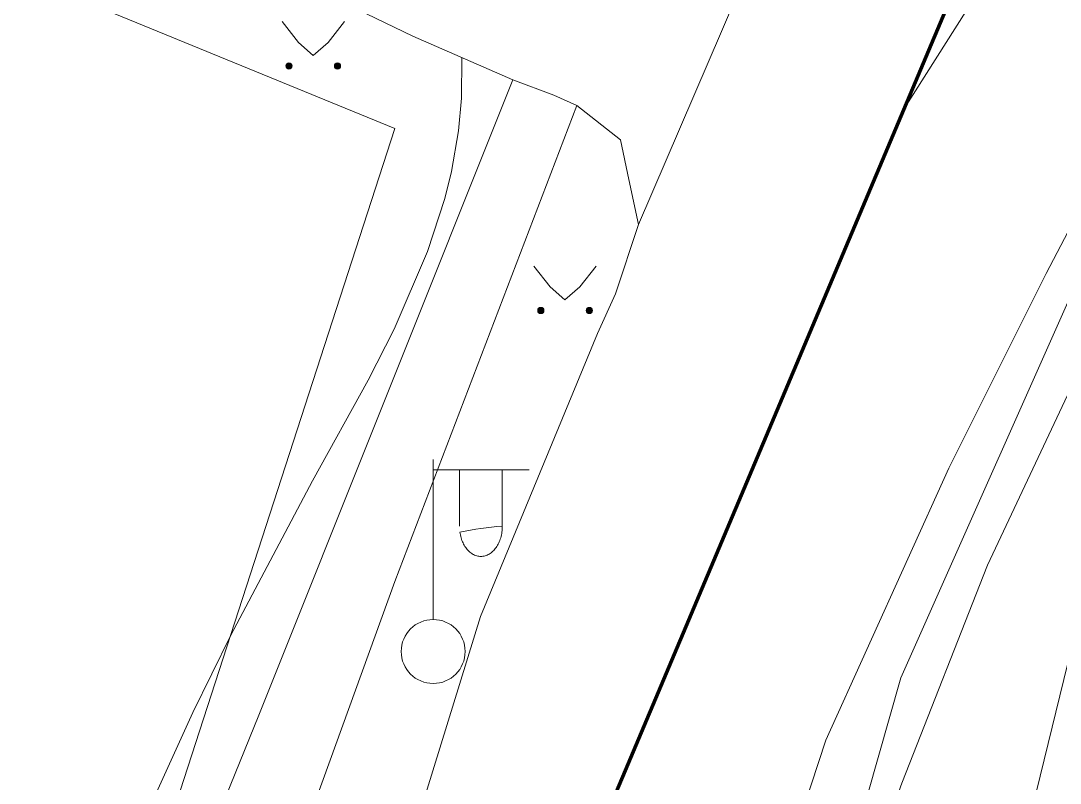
# Model space of a CAD drawing. Extents: x 1000 to 4000, y -5000 to -1000.
# Drawn here: x 1620.51 to 1653.03, y -4123.33 to -4099.48 of the extents above; entities that cross this region are included whole.
import ezdxf

# ---------------------------------------------------------------- set-up
doc = ezdxf.new("R2010")
doc.units = 0
doc.header["$MEASUREMENT"] = 0
for name, color, linetype in [('границы команд_1', 10, 'CONTINUOUS'), ('СЛОЙ_11', 7, 'CONTINUOUS'), ('СЛОЙ_24', 7, 'CONTINUOUS'), ('СЛОЙ_3', 7, 'CONTINUOUS'), ('СЛОЙ_40', 7, 'CONTINUOUS'), ('СЛОЙ_41', 7, 'CONTINUOUS'), ('СЛОЙ_44', 7, 'CONTINUOUS'), ('СЛОЙ_50', 7, 'CONTINUOUS'), ('СЛОЙ_51', 7, 'CONTINUOUS'), ('СЛОЙ_52', 7, 'CONTINUOUS')]:
    doc.layers.add(name, color=color, linetype=linetype)

msp = doc.modelspace()

# ---------------------------------------------------------------- linework, layer by layer
at = {"layer": 'границы команд_1', "color": 6, "lineweight": 100}
msp.add_lwpolyline([(1612.961, -4276.819), (1612.961, -4259.864), (1625.02, -4185.114), (1636.753, -4129.276), (1649.533, -4098.953), (1661.196, -4081.671), (1676.84, -4068.302), (1835.035, -3963.898), (1864.509, -3940.502), (1880.89, -3924.111), (1893.059, -3902.283), (1902.12, -3885.222), (1918.702, -3847.062), (1400.618, -3643.717), (1216.078, -4109.027), (1196.4, -4143.603), (1121.31, -4268.85)], dxfattribs=at)
at = {"layer": 'СЛОЙ_11', "color": 253, "linetype": 'Continuous', "lineweight": 0}
msp.add_lwpolyline([(1611.307, -4174.392), (1616.803, -4150.321), (1632.207, -4102.852), (1617.562, -4096.85)], dxfattribs=at)
at = {"layer": 'СЛОЙ_24', "color": 253, "linetype": 'Continuous', "lineweight": 0}
for points in [[(1618.642, -4254.56), (1621.451, -4235.092), (1623.537, -4222.006), (1625.624, -4210.204), (1629.643, -4188.511), (1632.212, -4173.659), (1639.034, -4143.658), (1642.003, -4133.221), (1645.695, -4121.981), (1649.547, -4113.471), (1652.591, -4107.387), (1656.272, -4100.357), (1658.781, -4096.173), (1662.294, -4090.984), (1668.417, -4083.267), (1672.746, -4078.939), (1679.325, -4072.991), (1688.463, -4066.631), (1703.786, -4056.588), (1715.665, -4048.72), (1738.418, -4034.075), (1764.847, -4017.003), (1777.352, -4009.408), (1791.139, -4000)], [(1648.073, -4123.32), (1650.751, -4116.509), (1654.264, -4109.061), (1658.112, -4101.445), (1662.462, -4094.332), (1668.067, -4087.134), (1674.006, -4080.439), (1684.63, -4071.066), (1694.5, -4065.208), (1702.28, -4059.768), (1717.421, -4049.892), (1735.657, -4038.259), (1746.699, -4031.062), (1770.873, -4015.329), (1794.574, -4000)], [(1620.655, -4096.347), (1624.187, -4096.428), (1628.119, -4097.712), (1632.774, -4099.96), (1635.898, -4101.326)], [(1612.79, -4177.031), (1617.124, -4157.04), (1623.705, -4133.727), (1625.871, -4126.341), (1627.958, -4121.203), (1635.898, -4101.326)], [(1635.898, -4101.326), (1637.188, -4101.807), (1637.905, -4102.129)], [(1615.438, -4177.111), (1619.772, -4157.522), (1624.186, -4140.069), (1626.273, -4133.406), (1632.215, -4117.022), (1637.905, -4102.129)], [(1637.905, -4102.129), (1639.274, -4103.204), (1639.537, -4104.446)], [(1639.537, -4104.446), (1639.836, -4105.853)], [(1639.836, -4105.853), (1639.114, -4108.021)], [(1620.657, -4173.378), (1624.281, -4157.861), (1628.375, -4141.294), (1629.964, -4134.184), (1631.559, -4128.909), (1634.894, -4118.11), (1638.552, -4109.265), (1639.114, -4108.021)], [(1620.889, -4253.436), (1623.136, -4237.902), (1625.463, -4223.29), (1627.951, -4209.803), (1631.563, -4189.571), (1637.533, -4161.02), (1641.549, -4143.991), (1645.48, -4130.517), (1648.073, -4123.32)]]:
    msp.add_lwpolyline(points, dxfattribs=at)
at = {"layer": 'СЛОЙ_3', "color": 253, "linetype": 'Continuous', "lineweight": 0}
for p, q in [((1633.411, -4118.207), (1633.411, -4113.207)), ((1633.411, -4116.207), (1633.411, -4113.207)), ((1633.411, -4113.521), (1636.411, -4113.521)), ((1634.232, -4115.289), (1634.232, -4113.521)), ((1635.574, -4115.289), (1635.574, -4113.521))]:
    msp.add_line(p, q, dxfattribs=at)
msp.add_lwpolyline([(1635.574, -4115.289, -0.035191), (1635.561, -4115.473, -0.036545), (1635.523, -4115.65, -0.03934), (1635.461, -4115.813, -0.0437), (1635.378, -4115.956, -0.049642), (1635.276, -4116.073, -0.056748), (1635.16, -4116.16, -0.0637), (1635.034, -4116.214, -0.068204), (1634.903, -4116.232, -0.068204), (1634.772, -4116.214, -0.0637), (1634.646, -4116.16, -0.056748), (1634.53, -4116.073, -0.049642), (1634.428, -4115.956, -0.0437), (1634.345, -4115.813, -0.03934), (1634.283, -4115.65, -0.036545), (1634.245, -4115.473, -0.035191)], format="xyb", close=True, dxfattribs=at)
msp.add_circle((1633.411, -4119.207), 1, dxfattribs=at)
at = {"layer": 'СЛОЙ_40', "color": 253, "linetype": 'Continuous', "lineweight": 0}
msp.add_lwpolyline([(1626.487, -4249.416), (1640.165, -4173.049), (1654.011, -4116.545), (1664.406, -4097.296), (1670.561, -4090.197), (1680.976, -4079.785), (1689.497, -4072.212), (1700.859, -4064.64), (1740.638, -4041.348)], dxfattribs=at)
at = {"layer": 'СЛОЙ_41', "color": 253, "linetype": 'Continuous', "lineweight": 0}
for p, q in [((1628.682, -4099.507), (1629.192, -4100.157)), ((1630.632, -4099.507), (1630.122, -4100.157)), ((1629.192, -4100.157), (1629.652, -4100.567)), ((1630.122, -4100.157), (1629.652, -4100.567)), ((1636.564, -4107.152), (1637.074, -4107.802)), ((1638.514, -4107.152), (1638.004, -4107.802)), ((1637.074, -4107.802), (1637.534, -4108.212)), ((1638.004, -4107.802), (1637.534, -4108.212))]:
    msp.add_line(p, q, dxfattribs=at)
for centre in [(1628.896, -4100.895), (1630.417, -4100.895), (1636.778, -4108.542), (1638.299, -4108.542)]:
    msp.add_circle(centre, 0.0976, dxfattribs=at)
for points in [[(1628.8, -4100.914), (1628.798, -4100.895), (1628.8, -4100.876)], [(1628.805, -4100.932), (1628.8, -4100.876), (1628.805, -4100.858)], [(1628.8, -4100.914), (1628.8, -4100.876), (1628.805, -4100.932)], [(1628.814, -4100.949), (1628.805, -4100.858), (1628.814, -4100.841)], [(1628.805, -4100.932), (1628.805, -4100.858), (1628.814, -4100.949)], [(1628.827, -4100.964), (1628.814, -4100.841), (1628.827, -4100.826)], [(1628.814, -4100.949), (1628.814, -4100.841), (1628.827, -4100.964)], [(1628.841, -4100.976), (1628.827, -4100.826), (1628.841, -4100.814)], [(1628.827, -4100.964), (1628.827, -4100.826), (1628.841, -4100.976)], [(1628.858, -4100.985), (1628.841, -4100.814), (1628.858, -4100.805)], [(1628.841, -4100.976), (1628.841, -4100.814), (1628.858, -4100.985)], [(1628.877, -4100.991), (1628.858, -4100.805), (1628.877, -4100.799)], [(1628.858, -4100.985), (1628.858, -4100.805), (1628.877, -4100.991)], [(1628.896, -4100.993), (1628.877, -4100.799), (1628.896, -4100.797)], [(1628.877, -4100.991), (1628.877, -4100.799), (1628.896, -4100.993)], [(1630.321, -4100.914), (1630.319, -4100.895), (1630.321, -4100.876)], [(1630.326, -4100.932), (1630.321, -4100.876), (1630.326, -4100.858)], [(1630.321, -4100.914), (1630.321, -4100.876), (1630.326, -4100.932)], [(1630.335, -4100.949), (1630.326, -4100.858), (1630.335, -4100.841)], [(1630.326, -4100.932), (1630.326, -4100.858), (1630.335, -4100.949)], [(1630.348, -4100.964), (1630.335, -4100.841), (1630.348, -4100.826)], [(1630.335, -4100.949), (1630.335, -4100.841), (1630.348, -4100.964)], [(1630.362, -4100.976), (1630.348, -4100.826), (1630.362, -4100.814)], [(1630.348, -4100.964), (1630.348, -4100.826), (1630.362, -4100.976)], [(1630.379, -4100.985), (1630.362, -4100.814), (1630.379, -4100.805)], [(1630.362, -4100.976), (1630.362, -4100.814), (1630.379, -4100.985)], [(1630.398, -4100.991), (1630.379, -4100.805), (1630.398, -4100.799)], [(1630.379, -4100.985), (1630.379, -4100.805), (1630.398, -4100.991)], [(1630.417, -4100.993), (1630.398, -4100.799), (1630.417, -4100.797)], [(1630.398, -4100.991), (1630.398, -4100.799), (1630.417, -4100.993)], [(1636.682, -4108.561), (1636.68, -4108.542), (1636.682, -4108.522)], [(1636.688, -4108.579), (1636.682, -4108.522), (1636.688, -4108.504)], [(1636.682, -4108.561), (1636.682, -4108.522), (1636.688, -4108.579)], [(1636.697, -4108.596), (1636.688, -4108.504), (1636.697, -4108.487)], [(1636.688, -4108.579), (1636.688, -4108.504), (1636.697, -4108.596)], [(1636.709, -4108.611), (1636.697, -4108.487), (1636.709, -4108.473)], [(1636.697, -4108.596), (1636.697, -4108.487), (1636.709, -4108.611)], [(1636.724, -4108.623), (1636.709, -4108.473), (1636.724, -4108.46)], [(1636.709, -4108.611), (1636.709, -4108.473), (1636.724, -4108.623)], [(1636.741, -4108.632), (1636.724, -4108.46), (1636.741, -4108.451)], [(1636.724, -4108.623), (1636.724, -4108.46), (1636.741, -4108.632)], [(1636.759, -4108.637), (1636.741, -4108.451), (1636.759, -4108.446)], [(1636.741, -4108.632), (1636.741, -4108.451), (1636.759, -4108.637)], [(1636.778, -4108.639), (1636.759, -4108.446), (1636.778, -4108.444)], [(1636.759, -4108.637), (1636.759, -4108.446), (1636.778, -4108.639)], [(1638.203, -4108.561), (1638.201, -4108.542), (1638.203, -4108.522)], [(1638.209, -4108.579), (1638.203, -4108.522), (1638.209, -4108.504)], [(1638.203, -4108.561), (1638.203, -4108.522), (1638.209, -4108.579)], [(1638.218, -4108.596), (1638.209, -4108.504), (1638.218, -4108.487)], [(1638.209, -4108.579), (1638.209, -4108.504), (1638.218, -4108.596)], [(1638.23, -4108.611), (1638.218, -4108.487), (1638.23, -4108.473)], [(1638.218, -4108.596), (1638.218, -4108.487), (1638.23, -4108.611)], [(1638.245, -4108.623), (1638.23, -4108.473), (1638.245, -4108.46)], [(1638.23, -4108.611), (1638.23, -4108.473), (1638.245, -4108.623)], [(1638.262, -4108.632), (1638.245, -4108.46), (1638.262, -4108.451)], [(1638.245, -4108.623), (1638.245, -4108.46), (1638.262, -4108.632)], [(1638.28, -4108.637), (1638.262, -4108.451), (1638.28, -4108.446)], [(1638.262, -4108.632), (1638.262, -4108.451), (1638.28, -4108.637)], [(1638.299, -4108.639), (1638.28, -4108.446), (1638.299, -4108.444)], [(1638.28, -4108.637), (1638.28, -4108.446), (1638.299, -4108.639)]]:
    msp.add_solid(points, dxfattribs=at)
at = {"layer": 'СЛОЙ_41', "color": 253, "linetype": 'Continuous', "lineweight": 0, "extrusion": (0, 0, -1)}
for points in [[(-1628.896, -4100.993), (-1628.896, -4100.797), (-1628.915, -4100.991)], [(-1628.915, -4100.991), (-1628.896, -4100.797), (-1628.915, -4100.799)], [(-1628.915, -4100.991), (-1628.915, -4100.799), (-1628.933, -4100.985)], [(-1628.933, -4100.985), (-1628.915, -4100.799), (-1628.933, -4100.805)], [(-1628.933, -4100.985), (-1628.933, -4100.805), (-1628.95, -4100.976)], [(-1628.95, -4100.976), (-1628.933, -4100.805), (-1628.95, -4100.814)], [(-1628.95, -4100.976), (-1628.95, -4100.814), (-1628.965, -4100.964)], [(-1628.965, -4100.964), (-1628.95, -4100.814), (-1628.965, -4100.826)], [(-1628.965, -4100.964), (-1628.965, -4100.826), (-1628.977, -4100.949)], [(-1628.977, -4100.949), (-1628.965, -4100.826), (-1628.977, -4100.841)], [(-1628.977, -4100.949), (-1628.977, -4100.841), (-1628.986, -4100.932)], [(-1628.986, -4100.932), (-1628.977, -4100.841), (-1628.986, -4100.858)], [(-1628.986, -4100.932), (-1628.986, -4100.858), (-1628.991, -4100.914)], [(-1628.991, -4100.914), (-1628.986, -4100.858), (-1628.991, -4100.876)], [(-1628.991, -4100.914), (-1628.991, -4100.876), (-1628.993, -4100.895)], [(-1630.417, -4100.993), (-1630.417, -4100.797), (-1630.436, -4100.991)], [(-1630.436, -4100.991), (-1630.417, -4100.797), (-1630.436, -4100.799)], [(-1630.436, -4100.991), (-1630.436, -4100.799), (-1630.454, -4100.985)], [(-1630.454, -4100.985), (-1630.436, -4100.799), (-1630.454, -4100.805)], [(-1630.454, -4100.985), (-1630.454, -4100.805), (-1630.471, -4100.976)], [(-1630.471, -4100.976), (-1630.454, -4100.805), (-1630.471, -4100.814)], [(-1630.471, -4100.976), (-1630.471, -4100.814), (-1630.486, -4100.964)], [(-1630.486, -4100.964), (-1630.471, -4100.814), (-1630.486, -4100.826)], [(-1630.486, -4100.964), (-1630.486, -4100.826), (-1630.498, -4100.949)], [(-1630.498, -4100.949), (-1630.486, -4100.826), (-1630.498, -4100.841)], [(-1630.498, -4100.949), (-1630.498, -4100.841), (-1630.507, -4100.932)], [(-1630.507, -4100.932), (-1630.498, -4100.841), (-1630.507, -4100.858)], [(-1630.507, -4100.932), (-1630.507, -4100.858), (-1630.512, -4100.914)], [(-1630.512, -4100.914), (-1630.507, -4100.858), (-1630.512, -4100.876)], [(-1630.512, -4100.914), (-1630.512, -4100.876), (-1630.514, -4100.895)], [(-1636.778, -4108.639), (-1636.778, -4108.444), (-1636.797, -4108.637)], [(-1636.797, -4108.637), (-1636.778, -4108.444), (-1636.797, -4108.446)], [(-1636.797, -4108.637), (-1636.797, -4108.446), (-1636.815, -4108.632)], [(-1636.815, -4108.632), (-1636.797, -4108.446), (-1636.815, -4108.451)], [(-1636.815, -4108.632), (-1636.815, -4108.451), (-1636.832, -4108.623)], [(-1636.832, -4108.623), (-1636.815, -4108.451), (-1636.832, -4108.46)], [(-1636.832, -4108.623), (-1636.832, -4108.46), (-1636.847, -4108.611)], [(-1636.847, -4108.611), (-1636.832, -4108.46), (-1636.847, -4108.473)], [(-1636.847, -4108.611), (-1636.847, -4108.473), (-1636.859, -4108.596)], [(-1636.859, -4108.596), (-1636.847, -4108.473), (-1636.859, -4108.487)], [(-1636.859, -4108.596), (-1636.859, -4108.487), (-1636.868, -4108.579)], [(-1636.868, -4108.579), (-1636.859, -4108.487), (-1636.868, -4108.504)], [(-1636.868, -4108.579), (-1636.868, -4108.504), (-1636.874, -4108.561)], [(-1636.874, -4108.561), (-1636.868, -4108.504), (-1636.874, -4108.522)], [(-1636.874, -4108.561), (-1636.874, -4108.522), (-1636.876, -4108.542)], [(-1638.299, -4108.639), (-1638.299, -4108.444), (-1638.318, -4108.637)], [(-1638.318, -4108.637), (-1638.299, -4108.444), (-1638.318, -4108.446)], [(-1638.318, -4108.637), (-1638.318, -4108.446), (-1638.336, -4108.632)], [(-1638.336, -4108.632), (-1638.318, -4108.446), (-1638.336, -4108.451)], [(-1638.336, -4108.632), (-1638.336, -4108.451), (-1638.353, -4108.623)], [(-1638.353, -4108.623), (-1638.336, -4108.451), (-1638.353, -4108.46)], [(-1638.353, -4108.623), (-1638.353, -4108.46), (-1638.368, -4108.611)], [(-1638.368, -4108.611), (-1638.353, -4108.46), (-1638.368, -4108.473)], [(-1638.368, -4108.611), (-1638.368, -4108.473), (-1638.38, -4108.596)], [(-1638.38, -4108.596), (-1638.368, -4108.473), (-1638.38, -4108.487)], [(-1638.38, -4108.596), (-1638.38, -4108.487), (-1638.389, -4108.579)], [(-1638.389, -4108.579), (-1638.38, -4108.487), (-1638.389, -4108.504)], [(-1638.389, -4108.579), (-1638.389, -4108.504), (-1638.395, -4108.561)], [(-1638.395, -4108.561), (-1638.389, -4108.504), (-1638.395, -4108.522)], [(-1638.395, -4108.561), (-1638.395, -4108.522), (-1638.397, -4108.542)]]:
    msp.add_solid(points, dxfattribs=at)
at = {"layer": 'СЛОЙ_44', "color": 253, "linetype": 'Continuous', "lineweight": 0}
msp.add_lwpolyline([(1622.521, -4275.936), (1620.182, -4258.824), (1620.705, -4243.085), (1622.881, -4229.991), (1644.211, -4133.483), (1648.044, -4120.026), (1654.188, -4106.22), (1664.594, -4090.738), (1676.196, -4078.483), (1696.38, -4063.448), (1725.956, -4044.605)], dxfattribs=at)
at = {"layer": 'СЛОЙ_50', "color": 253, "linetype": 'Continuous', "lineweight": 0}
msp.add_lwpolyline([(1610.712, -4164.308), (1612.06, -4161.76), (1612.69, -4160.466), (1613.575, -4158.499), (1614.765, -4155.487), (1615.479, -4153.444), (1616.76, -4149.292), (1620.136, -4136.631), (1621.367, -4132.46), (1622.047, -4130.404), (1622.727, -4128.513), (1624.224, -4124.788), (1625.887, -4121.119), (1627.079, -4118.695), (1629.639, -4113.873), (1631.373, -4110.72), (1632.185, -4109.127), (1633.236, -4106.697), (1633.775, -4105.042), (1633.982, -4104.2), (1634.205, -4102.92), (1634.299, -4101.905), (1634.309, -4100.631)], dxfattribs=at)
at = {"layer": 'СЛОЙ_51', "color": 253, "linetype": 'Continuous', "lineweight": 0}
msp.add_lwpolyline([(1612.961, -4276.819), (1611.332, -4259.864), (1618.502, -4217.149), (1631.538, -4153.078), (1636.753, -4129.276), (1648.16, -4102.213), (1661.196, -4081.671), (1676.84, -4068.302), (1780.799, -4000)], dxfattribs=at)
at = {"layer": 'СЛОЙ_52', "color": 253, "linetype": 'Continuous', "lineweight": 0}
msp.add_line((1639.836, -4105.853), (1643.683, -4096.911), dxfattribs=at)

doc.saveas('drawing.dxf')
